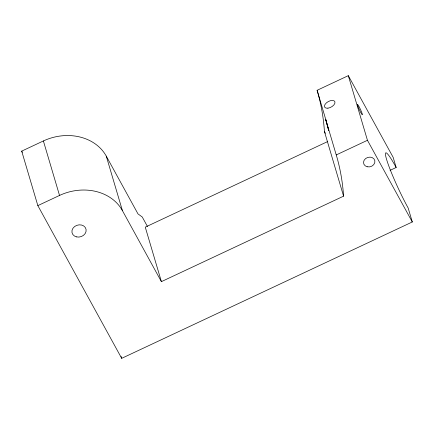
<?xml version="1.0" encoding="UTF-8"?>
<svg xmlns="http://www.w3.org/2000/svg" width="434" height="434" viewBox="0 0 434 434"><rect width="100%" height="100%" fill="white"/><g stroke="black" fill="none" stroke-linecap="round" stroke-linejoin="round"><path stroke-width="0.65" d="M390.052 170.356L396.161 167.486A38.517 3.781 64.9 0 0 386.564 159.349A38.517 3.781 64.9 0 0 408.172 208.038L412.3 221.975L121.683 358.338L37.839 205.618L21.7 151.13L43.389 140.952A48.147 40.243 -16.5 0 1 106.259 156.115L137.969 213.87L142.254 217.011L147.457 226.483M37.839 205.618L59.529 195.441A48.147 40.243 -16.5 0 1 122.404 210.604L161.399 281.639L343.576 196.157A268.234 224.194 -16.5 0 0 337.153 158.047L317.113 90.299L348.307 75.662L393.155 157.347L396.161 167.486M327.437 141.668L145.26 227.15L161.399 281.639M336.258 154.927L367.452 140.291L348.307 75.662M367.452 140.291L412.3 221.975M317.113 90.299L318.008 93.418A268.234 224.194 -16.5 0 1 324.431 131.529L325.408 133.309M21.7 151.13L22.351 152.318M324.431 131.529L343.576 196.157M106.259 156.115L122.404 210.604M121.124 356.439L121.683 358.338M43.389 140.952L59.529 195.441M328.695 130.488L325.679 119.29L328.695 130.488M76.492 236.883A7.221 6.038 -16.5 0 0 86.068 229.391A7.221 6.038 -16.5 0 0 74.518 226.602A7.221 6.038 -16.5 0 0 76.492 236.883M367.197 166.764A5.778 4.828 -16.5 0 0 374.857 160.77A5.778 4.828 -16.5 0 0 365.618 158.54A5.778 4.828 -16.5 0 0 367.197 166.764M357.887 106.27A5.778 0.57 64.9 0 0 362.206 114.766A5.778 0.57 64.9 0 0 359.65 107.768A5.778 0.57 64.9 0 0 357.887 106.27M327.903 108.18A5.778 3.119 -28.8 0 0 334.934 101.887A5.778 3.119 -28.8 0 0 326.346 102.912A5.778 3.119 -28.8 0 0 327.903 108.18"/></g></svg>
